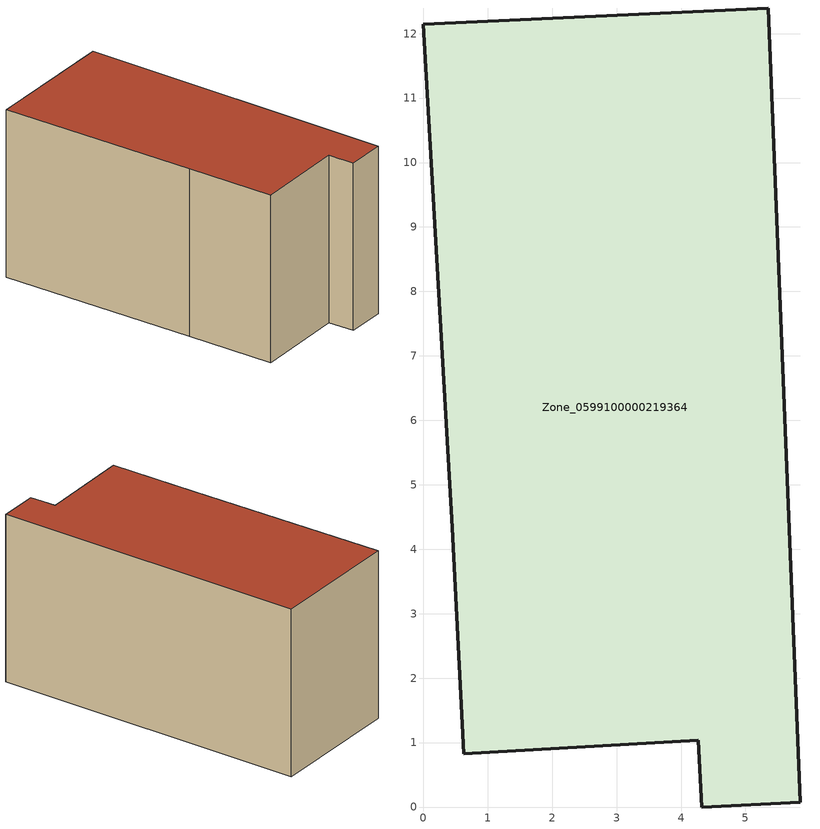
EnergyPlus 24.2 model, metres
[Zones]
Zone_0599100000219364
 floor ground (C_G): 5.85,0.07 4.32,0 4.27,1.04 0.62,0.83 0.45,4.33 0,12.15 5.35,12.4 z0
 wall outside (C_F): 0.45,4.33 0.62,0.83 4.27,1.04 4.32,0 5.85,0.07 5.35,12.4 0,12.15 0.45,4.33 z0:6.69
 roof outside (C_R): 5.85,0.07 5.35,12.4 0,12.15 0.45,4.33 0.62,0.83 4.27,1.04 4.32,0 z6.69
[BUILDING]
Pand.0599100000219364: North Axis=0; Terrain=City; Loads Convergence Tolerance Value=0.04; Temperature Convergence Tolerance Value=0.4; Solar Distribution=FullExterior; Maximum Number of Warmup Days=25; Minimum Number of Warmup Days=1
[Site:Location]
Rotterdam.The.Hague.AP_ZH_NLD Design_Conditions: Latitude=51.96; Longitude=4.45; Time Zone=1; Elevation=-4.5
[SITE:GROUNDTEMPERATURE:BUILDINGSURFACE]
18, 18, 18, 18, 18, 18, 18, 18, 18, 18, 18, 18
[MATERIAL] Thermal Absorptance=0.9; Solar Absorptance=0.7; Visible Absorptance=0.7
Name | Roughness | Thickness | Conductivity | Density | Specific Heat
G.TI.1946 | MediumSmooth | 0.15 | 1 | 540 | 1210
F.TI.1946 | Rough | 0.3 | 0.857143 | 1920 | 840
R.TI.1946 | MediumRough | 0.2 | 0.1 | 1500 | 1000
[CONSTRUCTION]
C_G: G.TI.1946
C_F: F.TI.1946
C_R: R.TI.1946
[ZONE]
Zone_0599100000219364: Type=1; Multiplier=1; Ceiling Height=Autocalculate; Volume=Autocalculate; Floor Area=autocalculate; Part of Total Floor Area=Yes
[ZONEINFILTRATION:DESIGNFLOWRATE]
Infil_Zone_0599100000219364: Zone or ZoneList or Space or SpaceList=Zone_0599100000219364; Schedule=AlwaysOn; Design Flow Rate Calculation Method=Flow/Area; Flow Rate per Floor Area=0.003; Constant Term Coefficient=1; Temperature Term Coefficient=0; Velocity Term Coefficient=0; Velocity Squared Term Coefficient=0
[HVACTEMPLATE:ZONE:IDEALLOADSAIRSYSTEM]
Zone_0599100000219364: Maximum Heating Supply Air Temperature=50; Minimum Cooling Supply Air Temperature=13; Maximum Heating Supply Air Humidity Ratio=0.0156; Minimum Cooling Supply Air Humidity Ratio=0.0077; Heating Limit=NoLimit; Cooling Limit=NoLimit; Dehumidification Control Type=ConstantSensibleHeatRatio; Cooling Sensible Heat Ratio=0.7; Dehumidification Setpoint=60; Humidification Control Type=None; Humidification Setpoint=30; Outdoor Air Method=None; Outdoor Air Flow Rate per Person=0.00944; Outdoor Air Flow Rate per Zone Floor Area=0; Outdoor Air Flow Rate per Zone=0; Demand Controlled Ventilation Type=None; Outdoor Air Economizer Type=NoEconomizer; Heat Recovery Type=None; Sensible Heat Recovery Effectiveness=0.7; Latent Heat Recovery Effectiveness=0.65
[ZONECONTROL:THERMOSTAT]
ThermostatControl_Zone_0599100000219364: Zone or ZoneList=Zone_0599100000219364; Control Type Schedule=DualSetpointControlType; Control 1=Thermostat_Zone_0599100000219364; Temperature Difference Between Cutout And Setpoint=0
[THERMOSTATSETPOINT:DUALSETPOINT]
Thermostat_Zone_0599100000219364: Heating Setpoint Temperature Schedule=HeatingSetpoint_Zone_0599100000219364; Cooling Setpoint Temperature Schedule=CoolingSetpoint_Zone_0599100000219364
[SCHEDULE:COMPACT]
HeatingSetpoint_Zone_0599100000219364: Through: 12/31, For: AllDays, Until: 24:00, 21
CoolingSetpoint_Zone_0599100000219364: Through: 12/31, For: AllDays, Until: 24:00, 24
DualSetpointControlType: Through: 12/31, For: AllDays, Until: 24:00, 4
AlwaysOn: Through: 12/31, For: AllDays, Until: 24:00, 1
